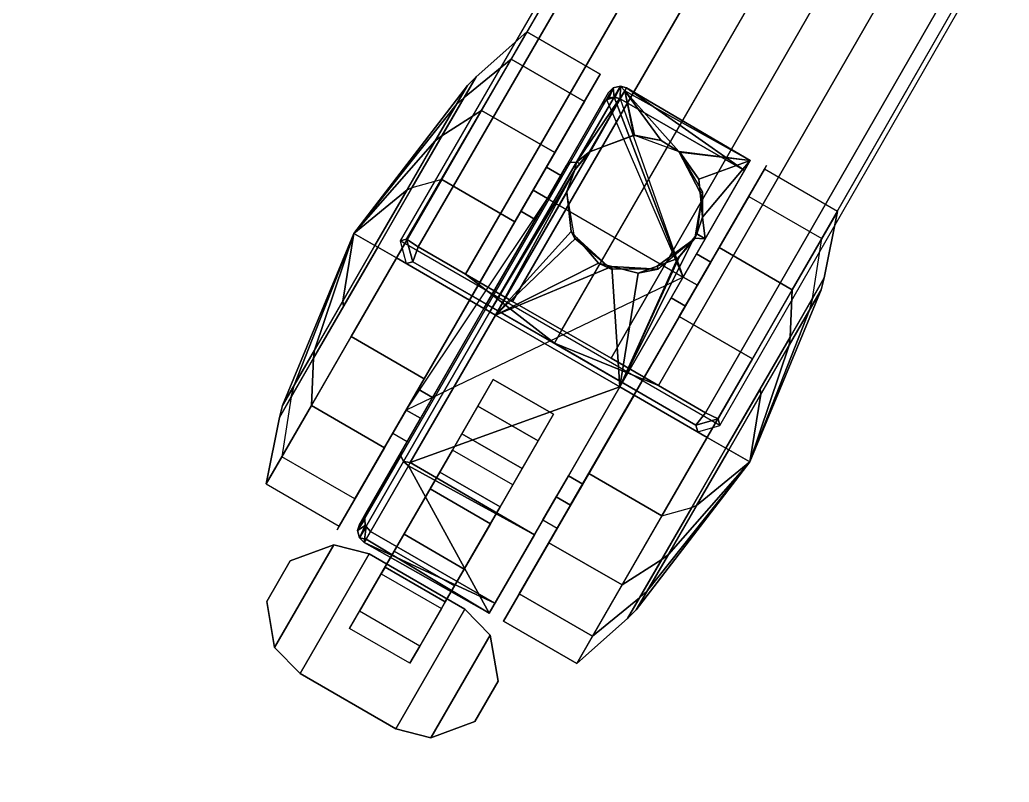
# Model space of a CAD drawing. Header units: inches. Extents: x 2605 to 2965, y 1528 to 1642.
# Drawn here: x 2675.769 to 2680.25, y 1573.028 to 1576.48 of the extents above; entities that cross this region are included whole.
import ezdxf

# ---------------------------------------------------------------- set-up
doc = ezdxf.new("R2010")
doc.units = ezdxf.units.IN
doc.layers.add('table leg', color=7, linetype='Continuous')
doc.layers.add('table top', color=7, linetype='Continuous')

msp = doc.modelspace()

# ---------------------------------------------------------------- linework, layer by layer
at = {"layer": 'table leg'}
for points, invisible_edges in [([(2677.4912, 1575.4791, -5.5092), (2677.5211, 1575.4871, -4.8835), (2680.4883, 1580.5947, -4.4267), (2681.9421, 1583.157, -5.0602)], 4), ([(2683.3635, 1582.3364, -5.0602), (2681.8713, 1579.7962, -4.4267), (2678.9317, 1574.6727, -4.8835), (2678.9397, 1574.6428, -5.5092)], 1), ([(2678.192, 1575.8785, -5.9531), (2678.0388, 1575.6131, -6.349), (2678.3972, 1576.2339, -6.664)], 3), ([(2678.1539, 1575.8124, -6.7899), (2678.3972, 1576.2339, -6.664), (2678.0388, 1575.6131, -6.349)], 3), ([(2678.3972, 1576.2339, -6.664), (2678.1539, 1575.8124, -6.7899), (2678.3259, 1576.1104, -7.4724)], 3), ([(2678.405, 1576.0974, -7.2724), (2678.1585, 1575.6704, -7.2724), (2678.4358, 1576.1507, -6.7144)], 2), ([(2678.2188, 1575.7749, -6.7899), (2678.4358, 1576.1507, -6.7144), (2678.1585, 1575.6704, -7.2724)], 3), ([(2678.4358, 1576.1507, -6.7144), (2678.2188, 1575.7749, -6.7899), (2678.2454, 1575.8209, -6.0122)], 3), ([(2678.3259, 1576.1104, -7.4724), (2678.0935, 1575.7079, -7.2724), (2678.0115, 1575.5659, -8)], 3), ([(2678.0935, 1575.7079, -7.2724), (2678.3259, 1576.1104, -7.4724), (2678.1539, 1575.8124, -6.7899)], 3), ([(2678.4284, 1576.1179, -7.2724), (2678.7734, 1575.3154, -7.2724), (2678.405, 1576.0974, -7.2724)], 3), ([(2678.4376, 1576.126, -7.2724), (2678.4603, 1576.1293, -7.2724), (2678.4284, 1576.1179, -7.2724)], 2), ([(2678.4889, 1576.1227, -7.2724), (2678.4603, 1576.1293, -7.2724), (2678.4659, 1576.1301, -7.2724)], 1), ([(2679.0518, 1575.7977, -7.2724), (2678.7734, 1575.3154, -7.2724), (2678.4889, 1576.1227, -7.2724)], 2), ([(2678.1585, 1575.6704, -7.2724), (2678.405, 1576.0974, -7.2724), (2678.7734, 1575.3154, -7.2724)], 14), ([(2677.8063, 1575.2104, -5.6724), (2677.8063, 1575.2104, -6.1724), (2678.192, 1575.8785, -5.9531)], 3), ([(2678.0388, 1575.6131, -6.349), (2678.192, 1575.8785, -5.9531), (2677.8063, 1575.2104, -6.1724)], 3), ([(2678.8729, 1575.4879, -5.955), (2678.7186, 1575.2206, -6.349), (2679.0775, 1575.8423, -6.6697)], 3), ([(2678.8337, 1575.4199, -6.7899), (2679.0775, 1575.8423, -6.6697), (2678.7186, 1575.2206, -6.349)], 3), ([(2679.0775, 1575.8423, -6.6697), (2678.8337, 1575.4199, -6.7899), (2679.0518, 1575.7977, -7.2724)], 3), ([(2678.2454, 1575.8209, -6.0122), (2678.1037, 1575.5756, -6.349), (2677.8713, 1575.1729, -5.7324)], 3), ([(2678.1037, 1575.5756, -6.349), (2678.2454, 1575.8209, -6.0122), (2678.2188, 1575.7749, -6.7899)], 3), ([(2678.7734, 1575.3154, -7.2724), (2679.0518, 1575.7977, -7.2724), (2678.8337, 1575.4199, -6.7899)], 2), ([(2678.8985, 1575.3825, -6.7899), (2679.1509, 1575.8198, -6.8724), (2678.8381, 1575.278, -7.2724)], 3), ([(2679.0705, 1575.6806, -7.4724), (2678.8381, 1575.278, -7.2724), (2679.1509, 1575.8198, -6.8724)], 3), ([(2678.8985, 1575.3825, -6.7899), (2679.1418, 1575.804, -6.664), (2679.1509, 1575.8198, -6.8724)], 13), ([(2679.1418, 1575.804, -6.664), (2678.8985, 1575.3825, -6.7899), (2678.9366, 1575.4486, -5.9531)], 3), ([(2679.1509, 1575.8198, -6.8724), (2679.4018, 1575.4893, -7.4724), (2679.0705, 1575.6806, -7.4724)], 3), ([(2679.1509, 1575.8198, -6.8724), (2679.1418, 1575.804, -6.664), (2679.473, 1575.6127, -6.664)], 14), ([(2679.4018, 1575.4893, -7.4724), (2679.1509, 1575.8198, -6.8724), (2679.473, 1575.6127, -6.664)], 3), ([(2677.2698, 1575.0463, -8), (2677.3901, 1575.4507, -7.7765), (2677.6803, 1575.7571, -8)], 3), ([(2677.5447, 1575.7185, -7.722), (2677.6803, 1575.7571, -8), (2677.3901, 1575.4507, -7.7765)], 3), ([(2677.5191, 1574.713, -7.2724), (2678.0115, 1575.5659, -8), (2678.0935, 1575.7079, -7.2724)], 3), ([(2678.0935, 1575.7079, -7.2724), (2678.1585, 1575.6704, -7.2724), (2677.5191, 1574.713, -7.2724)], 2), ([(2679.0705, 1575.6806, -7.4724), (2678.7561, 1575.136, -8), (2678.8381, 1575.278, -7.2724)], 14), ([(2678.0115, 1575.5659, -8), (2677.5191, 1574.713, -7.2724), (2677.6011, 1574.855, -8)], 3), ([(2677.8713, 1575.1729, -6.1724), (2677.8713, 1575.1729, -5.7324), (2678.1037, 1575.5756, -6.349)], 3), ([(2678.4861, 1574.8179, -5.6724), (2678.4861, 1574.8179, -6.1724), (2678.8729, 1575.4879, -5.955)], 3), ([(2678.7186, 1575.2206, -6.349), (2678.8729, 1575.4879, -5.955), (2678.4861, 1574.8179, -6.1724)], 3), ([(2679.4018, 1575.4893, -7.4724), (2679.3586, 1575.2184, -7.3244), (2679.0874, 1574.9447, -8)], 3), ([(2677.3901, 1575.4507, -7.7765), (2677.2698, 1575.0463, -8), (2677.2355, 1575.1829, -7.722)], 3), ([(2678.9366, 1575.4486, -5.9531), (2678.7834, 1575.1832, -6.349), (2678.5509, 1574.7806, -5.6724)], 3), ([(2678.7834, 1575.1832, -6.349), (2678.9366, 1575.4486, -5.9531), (2678.8985, 1575.3825, -6.7899)], 3), ([(2677.5191, 1574.713, -7.2724), (2678.7734, 1575.3154, -7.2724), (2677.584, 1574.6755, -7.2724)], 3), ([(2677.9136, 1574.8513, -7.2724), (2678.7734, 1575.3154, -7.2724), (2678.1864, 1574.6938, -7.2724)], 3), ([(2678.8383, 1575.2779, -7.2724), (2678.1864, 1574.6938, -7.2724), (2678.7734, 1575.3154, -7.2724)], 3), ([(2678.8383, 1575.2779, -7.2724), (2678.2639, 1574.283, -7.2724), (2678.1864, 1574.6938, -7.2724)], 14), ([(2678.8381, 1575.278, -7.2724), (2678.3457, 1574.4251, -8), (2678.2637, 1574.2831, -7.2724)], 3), ([(2678.3457, 1574.4251, -8), (2678.8381, 1575.278, -7.2724), (2678.7561, 1575.136, -8)], 3), ([(2677.4206, 1574.5424, -5.9531), (2677.5739, 1574.8078, -6.349), (2677.8063, 1575.2104, -5.6724)], 3), ([(2677.8063, 1575.2104, -6.1724), (2677.8063, 1575.2104, -5.6724), (2677.5739, 1574.8078, -6.349)], 3), ([(2679.3586, 1575.2184, -7.3244), (2679.1217, 1574.8081, -7.722), (2679.0874, 1574.9447, -8)], 14), ([(2676.9986, 1574.7726, -7.3244), (2677.2355, 1575.1829, -7.722), (2677.2698, 1575.0463, -8)], 14), ([(2677.8713, 1575.1729, -5.7324), (2677.8713, 1575.1729, -6.1724), (2677.4972, 1574.525, -6.0122)], 3), ([(2677.6388, 1574.7703, -6.349), (2677.4972, 1574.525, -6.0122), (2677.8713, 1575.1729, -6.1724)], 3), ([(2678.5509, 1574.7806, -6.1724), (2678.5509, 1574.7806, -5.6724), (2678.7834, 1575.1832, -6.349)], 3), ([(2676.9554, 1574.5017, -7.4724), (2676.9986, 1574.7726, -7.3244), (2677.2698, 1575.0463, -8)], 3), ([(2679.0874, 1574.9447, -8), (2678.9671, 1574.5403, -7.7765), (2678.677, 1574.2339, -8)], 3), ([(2678.9671, 1574.5403, -7.7765), (2679.0874, 1574.9447, -8), (2679.1217, 1574.8081, -7.722)], 3), ([(2677.2867, 1574.3104, -7.4724), (2677.6011, 1574.855, -8), (2677.5191, 1574.713, -7.2724)], 14), ([(2677.7716, 1574.6054, -7.2724), (2677.3375, 1574.2484, -7.2724), (2677.9136, 1574.8513, -7.2724)], 3), ([(2677.584, 1574.6755, -7.2724), (2677.9136, 1574.8513, -7.2724), (2677.3375, 1574.2484, -7.2724)], 3), ([(2677.8442, 1574.731, -7.6621), (2677.7292, 1574.5319, -7.4951), (2677.9136, 1574.8513, -7.2724)], 3), ([(2677.7716, 1574.6054, -7.2724), (2677.9136, 1574.8513, -7.2724), (2677.7292, 1574.5319, -7.4951)], 2), ([(2677.5739, 1574.8078, -6.349), (2677.4206, 1574.5424, -5.9531), (2677.4587, 1574.6085, -6.7899)], 3), ([(2678.0994, 1574.148, -5.955), (2678.2537, 1574.4153, -6.349), (2678.4861, 1574.8179, -5.6724)], 3), ([(2678.4861, 1574.8179, -6.1724), (2678.4861, 1574.8179, -5.6724), (2678.2537, 1574.4153, -6.349)], 3), ([(2677.4972, 1574.525, -6.0122), (2677.6388, 1574.7703, -6.349), (2677.3068, 1574.1952, -6.7144)], 3), ([(2677.5237, 1574.571, -6.7899), (2677.3068, 1574.1952, -6.7144), (2677.6388, 1574.7703, -6.349)], 3), ([(2678.5509, 1574.7806, -5.6724), (2678.5509, 1574.7806, -6.1724), (2678.1652, 1574.1125, -5.9531)], 3), ([(2678.3185, 1574.3779, -6.349), (2678.1652, 1574.1125, -5.9531), (2678.5509, 1574.7806, -6.1724)], 3), ([(2677.4587, 1574.6085, -6.7899), (2677.2063, 1574.1712, -6.8724), (2677.5191, 1574.713, -7.2724)], 3), ([(2677.2867, 1574.3104, -7.4724), (2677.5191, 1574.713, -7.2724), (2677.2063, 1574.1712, -6.8724)], 3), ([(2677.5191, 1574.713, -7.2724), (2677.5237, 1574.571, -6.7899), (2677.4587, 1574.6085, -6.7899)], 3), ([(2677.5191, 1574.713, -7.2724), (2677.584, 1574.6755, -7.2724), (2677.5237, 1574.571, -6.7899)], 12), ([(2677.6715, 1574.432, -7.8901), (2677.6275, 1574.3558, -7.6195), (2677.8442, 1574.731, -7.6621)], 3), ([(2677.7292, 1574.5319, -7.4951), (2677.8442, 1574.731, -7.6621), (2677.6275, 1574.3558, -7.6195)], 3), ([(2677.584, 1574.6755, -7.2724), (2677.3375, 1574.2484, -7.2724), (2677.5237, 1574.571, -6.7899)], 2), ([(2678.1864, 1574.6938, -7.2724), (2678.0444, 1574.4479, -7.2724), (2678.117, 1574.5735, -7.6621)], 2), ([(2678.1864, 1574.6938, -7.2724), (2678.1989, 1574.3205, -7.2724), (2678.0444, 1574.4479, -7.2724)], 3), ([(2678.1989, 1574.3205, -7.2724), (2678.1864, 1574.6938, -7.2724), (2678.2639, 1574.283, -7.2724)], 3), ([(2677.4587, 1574.6085, -6.7899), (2677.2154, 1574.187, -6.664), (2677.2063, 1574.1712, -6.8724)], 13), ([(2677.2154, 1574.187, -6.664), (2677.4587, 1574.6085, -6.7899), (2677.4206, 1574.5424, -5.9531)], 3), ([(2678.0444, 1574.4479, -7.2724), (2677.3301, 1574.2296, -7.2724), (2677.7716, 1574.6054, -7.2724)], 3), ([(2677.3375, 1574.2484, -7.2724), (2677.7716, 1574.6054, -7.2724), (2677.3301, 1574.2296, -7.2724)], 3), ([(2678.0444, 1574.4479, -7.2724), (2677.7716, 1574.6054, -7.2724), (2677.7292, 1574.5319, -7.4951)], 12), ([(2677.3068, 1574.1952, -6.7144), (2677.5237, 1574.571, -6.7899), (2677.3375, 1574.2484, -7.2724)], 3), ([(2678.117, 1574.5735, -7.6621), (2678.002, 1574.3744, -7.4951), (2677.9443, 1574.2745, -7.8901)], 3), ([(2678.002, 1574.3744, -7.4951), (2678.117, 1574.5735, -7.6621), (2678.0444, 1574.4479, -7.2724)], 3), ([(2678.8125, 1574.2725, -7.722), (2678.677, 1574.2339, -8), (2678.9671, 1574.5403, -7.7765)], 3), ([(2676.9554, 1574.5017, -7.4724), (2677.2063, 1574.1712, -6.8724), (2676.8842, 1574.3783, -6.664)], 3), ([(2677.2063, 1574.1712, -6.8724), (2676.9554, 1574.5017, -7.4724), (2677.2867, 1574.3104, -7.4724)], 3), ([(2678.0444, 1574.4479, -7.2724), (2677.7292, 1574.5319, -7.4951), (2678.002, 1574.3744, -7.4951)], 3), ([(2677.3301, 1574.2296, -7.2724), (2678.0444, 1574.4479, -7.2724), (2677.3311, 1574.2188, -7.2724)], 3), ([(2678.0444, 1574.4479, -7.2724), (2677.3575, 1574.1631, -7.2724), (2677.3378, 1574.1853, -7.2724)], 13), ([(2677.3575, 1574.1631, -7.2724), (2678.0444, 1574.4479, -7.2724), (2677.9205, 1573.8381, -7.2724)], 3), ([(2678.1989, 1574.3205, -7.2724), (2677.9205, 1573.8381, -7.2724), (2678.0444, 1574.4479, -7.2724)], 14), ([(2677.4651, 1574.0744, -7.8647), (2677.5091, 1574.1506, -7.5935), (2677.6715, 1574.432, -7.8901)], 3), ([(2677.6275, 1574.3558, -7.6195), (2677.6715, 1574.432, -7.8901), (2677.5091, 1574.1506, -7.5935)], 3), ([(2678.0313, 1573.8806, -7.4724), (2678.2637, 1574.2831, -7.2724), (2678.3457, 1574.4251, -8)], 3), ([(2678.2537, 1574.4153, -6.349), (2678.0994, 1574.148, -5.955), (2678.1386, 1574.216, -6.7899)], 3), ([(2677.2063, 1574.1712, -6.8724), (2677.2154, 1574.187, -6.664), (2676.8842, 1574.3783, -6.664)], 14), ([(2677.9003, 1574.1983, -7.6195), (2677.9443, 1574.2745, -7.8901), (2678.002, 1574.3744, -7.4951)], 3), ([(2678.1652, 1574.1125, -5.9531), (2678.3185, 1574.3779, -6.349), (2677.96, 1573.7571, -6.664)], 3), ([(2678.2033, 1574.1786, -6.7899), (2677.96, 1573.7571, -6.664), (2678.3185, 1574.3779, -6.349)], 3), ([(2677.9205, 1573.8381, -7.2724), (2678.1989, 1574.3205, -7.2724), (2677.8948, 1573.7936, -6.6697)], 2), ([(2678.1386, 1574.216, -6.7899), (2677.8948, 1573.7936, -6.6697), (2678.1989, 1574.3205, -7.2724)], 3), ([(2678.1989, 1574.3205, -7.2724), (2678.2035, 1574.1785, -6.7899), (2678.1386, 1574.216, -6.7899)], 3), ([(2678.1989, 1574.3205, -7.2724), (2678.2639, 1574.283, -7.2724), (2678.2035, 1574.1785, -6.7899)], 12), ([(2677.9443, 1574.2745, -7.8901), (2677.9003, 1574.1983, -7.6195), (2677.7379, 1573.9169, -7.8647)], 3), ([(2678.2637, 1574.2831, -7.2724), (2678.0313, 1573.8806, -7.4724), (2678.2033, 1574.1786, -6.7899)], 3), ([(2677.3311, 1574.2188, -7.2724), (2677.3378, 1574.1853, -7.2724), (2677.3337, 1574.1899, -7.2724)], 1), ([(2677.7819, 1573.9931, -7.5935), (2677.7379, 1573.9169, -7.8647), (2677.9003, 1574.1983, -7.6195)], 3), ([(2677.8948, 1573.7936, -6.6697), (2678.1386, 1574.216, -6.7899), (2678.0994, 1574.148, -5.955)], 3), ([(2677.96, 1573.7571, -6.664), (2678.2033, 1574.1786, -6.7899), (2678.0313, 1573.8806, -7.4724)], 3), ([(2677.5091, 1574.1506, -7.5935), (2677.4651, 1574.0744, -7.8647), (2677.4233, 1574.002, -7.4281)], 3), ([(2677.3077, 1573.8018, -7.5961), (2677.4233, 1574.002, -7.4281), (2677.4651, 1574.0744, -7.8647)], 3), ([(2677.4233, 1574.002, -7.4281), (2677.3077, 1573.8018, -7.5961), (2677.406, 1573.972, -7.1923)], 3), ([(2677.2627, 1573.7238, -7.1923), (2677.406, 1573.972, -7.1923), (2677.3077, 1573.8018, -7.5961)], 2), ([(2677.7379, 1573.9169, -7.8647), (2677.7819, 1573.9931, -7.5935), (2677.5805, 1573.6443, -7.5961)], 3), ([(2677.6961, 1573.8445, -7.4281), (2677.5805, 1573.6443, -7.5961), (2677.7819, 1573.9931, -7.5935)], 3), ([(2677.5805, 1573.6443, -7.5961), (2677.6961, 1573.8445, -7.4281), (2677.5355, 1573.5663, -7.1923)], 3), ([(2677.6788, 1573.8145, -7.1923), (2677.5355, 1573.5663, -7.1923), (2677.6961, 1573.8445, -7.4281)], 2), ([(2677.5355, 1573.5663, -7.1923), (2677.2627, 1573.7238, -7.1923), (2677.3077, 1573.8018, -7.5961)], 12), ([(2677.5355, 1573.5663, -7.1923), (2677.3077, 1573.8018, -7.5961), (2677.5805, 1573.6443, -7.5961)], 3)]:
    msp.add_3dface(points, dxfattribs=dict(at, invisible_edges=invisible_edges))
for points in [[(2677.5211, 1575.4871, -4.8835), (2677.5737, 1575.4518, -4.8121), (2680.5347, 1580.5635, -4.3569), (2680.4883, 1580.5947, -4.4267)], [(2680.5347, 1580.5635, -4.3569), (2677.5737, 1575.4518, -4.8121), (2677.787, 1575.3287, -4.7783), (2680.7452, 1580.4419, -4.3176)], [(2680.7452, 1580.4419, -4.3176), (2677.787, 1575.3287, -4.7783), (2678.001, 1575.2051, -4.7539), (2680.9619, 1580.3169, -4.2809)], [(2681.1789, 1580.1916, -4.2598), (2680.9619, 1580.3169, -4.2809), (2678.001, 1575.2051, -4.7539), (2678.2243, 1575.0762, -4.7316)], [(2678.2243, 1575.0762, -4.7316), (2678.4475, 1574.9474, -4.7539), (2681.394, 1580.0674, -4.2809), (2681.1769, 1580.1927, -4.2598)], [(2681.394, 1580.0674, -4.2809), (2678.4475, 1574.9474, -4.7539), (2678.6615, 1574.8238, -4.7783), (2681.6106, 1579.9423, -4.3176)], [(2681.6106, 1579.9423, -4.3176), (2678.6615, 1574.8238, -4.7783), (2678.8748, 1574.7007, -4.8121), (2681.8212, 1579.8208, -4.3569)], [(2681.8713, 1579.7962, -4.4267), (2681.8212, 1579.8208, -4.3569), (2678.8748, 1574.7007, -4.8121), (2678.9317, 1574.6727, -4.8835)], [(2678.0659, 1576.4251, -6.664), (2677.8353, 1576.2219, -6.7154), (2677.6807, 1575.9541, -6.1797), (2677.8607, 1576.0697, -5.9531)], [(2677.9947, 1576.3017, -7.4724), (2677.7816, 1576.1289, -7.3244), (2677.8353, 1576.2219, -6.7154), (2678.0659, 1576.4251, -6.664)], [(2678.192, 1575.8785, -5.9531), (2678.3972, 1576.2339, -6.664), (2678.0659, 1576.4251, -6.664), (2677.8607, 1576.0697, -5.9531)], [(2678.3972, 1576.2339, -6.664), (2678.3259, 1576.1104, -7.4724), (2677.9947, 1576.3017, -7.4724), (2678.0659, 1576.4251, -6.664)], [(2677.6803, 1575.7571, -8), (2677.5447, 1575.7185, -7.722), (2677.7816, 1576.1289, -7.3244), (2677.9947, 1576.3017, -7.4724)], [(2678.3259, 1576.1104, -7.4724), (2678.0115, 1575.5659, -8), (2677.6803, 1575.7571, -8), (2677.9947, 1576.3017, -7.4724)], [(2677.6506, 1575.9313, -6.2212), (2677.6807, 1575.9541, -6.1797), (2677.8353, 1576.2219, -6.7154), (2677.7959, 1576.183, -6.7248)], [(2677.7959, 1576.183, -6.7248), (2677.8353, 1576.2219, -6.7154), (2677.7816, 1576.1289, -7.3244), (2677.7455, 1576.0956, -7.2974)], [(2677.6506, 1575.9313, -6.2212), (2677.7959, 1576.183, -6.7248), (2677.2824, 1575.5129, -6.8724)], [(2677.7959, 1576.183, -6.7248), (2677.7455, 1576.0956, -7.2974), (2677.2824, 1575.5129, -6.8724)], [(2678.261, 1575.8335, -5.9906), (2678.4562, 1576.1716, -6.7105), (2678.4358, 1576.1507, -6.7144), (2678.2454, 1575.8209, -6.0122)], [(2678.261, 1575.8335, -5.9906), (2678.2898, 1575.8352, -5.9725), (2678.489, 1576.1802, -6.7071), (2678.4562, 1576.1716, -6.7105)], [(2678.489, 1576.1802, -6.7071), (2678.2898, 1575.8352, -5.9725), (2678.5097, 1576.1587, -6.6746)], [(2678.3498, 1575.8818, -6.0284), (2678.5097, 1576.1587, -6.6746), (2678.2898, 1575.8352, -5.9725)], [(2678.5097, 1576.1587, -6.6746), (2678.3498, 1575.8818, -6.0284), (2678.3534, 1575.8831, -6.0322)], [(2678.3534, 1575.8831, -6.0322), (2678.5494, 1575.9574, -6.2378), (2678.5097, 1576.1587, -6.6746)], [(2678.405, 1576.0974, -7.2724), (2678.4358, 1576.1507, -6.7144), (2678.4562, 1576.1716, -6.7105), (2678.4284, 1576.1179, -7.2724)], [(2678.4284, 1576.1179, -7.2724), (2678.4562, 1576.1716, -6.7105), (2678.4376, 1576.126, -7.2724)], [(2678.4603, 1576.1293, -7.2724), (2678.4376, 1576.126, -7.2724), (2678.4562, 1576.1716, -6.7105)], [(2678.4562, 1576.1716, -6.7105), (2678.489, 1576.1802, -6.7071), (2678.4603, 1576.1293, -7.2724)], [(2678.4659, 1576.1301, -7.2724), (2678.4603, 1576.1293, -7.2724), (2678.489, 1576.1802, -6.7071)], [(2678.489, 1576.1802, -6.7071), (2678.4889, 1576.1227, -7.2724), (2678.4659, 1576.1301, -7.2724)], [(2678.4889, 1576.1227, -7.2724), (2678.489, 1576.1802, -6.7071), (2678.5174, 1576.1722, -6.7061)], [(2678.5174, 1576.1722, -6.7061), (2679.0518, 1575.7977, -7.2724), (2678.4889, 1576.1227, -7.2724)], [(2678.5097, 1576.1587, -6.6746), (2678.5174, 1576.1722, -6.7061), (2678.489, 1576.1802, -6.7071)], [(2678.5097, 1576.1587, -6.6746), (2679.0775, 1575.8423, -6.6697), (2678.5174, 1576.1722, -6.7061)], [(2679.0775, 1575.8423, -6.6697), (2678.5097, 1576.1587, -6.6746), (2678.7541, 1575.8836, -6.3041)], [(2678.6739, 1575.9334, -6.3097), (2678.7541, 1575.8836, -6.3041), (2678.5097, 1576.1587, -6.6746)], [(2678.5097, 1576.1587, -6.6746), (2678.5536, 1575.9566, -6.2402), (2678.6739, 1575.9334, -6.3097)], [(2678.5536, 1575.9566, -6.2402), (2678.5097, 1576.1587, -6.6746), (2678.5494, 1575.9574, -6.2378)], [(2679.0518, 1575.7977, -7.2724), (2678.5174, 1576.1722, -6.7061), (2679.0775, 1575.8423, -6.6697)], [(2677.7455, 1576.0956, -7.2974), (2677.7816, 1576.1289, -7.3244), (2677.5447, 1575.7185, -7.722), (2677.5227, 1575.7099, -7.6711)], [(2678.7734, 1575.3154, -7.2724), (2678.4284, 1576.1179, -7.2724), (2678.4603, 1576.1293, -7.2724)], [(2678.4603, 1576.1293, -7.2724), (2678.4889, 1576.1227, -7.2724), (2678.7734, 1575.3154, -7.2724), (2678.4603, 1576.1293, -7.2724)], [(2677.2824, 1575.5129, -6.8724), (2677.7455, 1576.0956, -7.2974), (2677.5227, 1575.7099, -7.6711)], [(2677.8607, 1576.0697, -5.9531), (2677.6807, 1575.9541, -6.1797), (2677.3901, 1575.4507, -5.9682), (2677.4751, 1575.4017, -5.6724)], [(2677.8063, 1575.2104, -5.6724), (2678.192, 1575.8785, -5.9531), (2677.8607, 1576.0697, -5.9531), (2677.4751, 1575.4017, -5.6724)], [(2677.2824, 1575.5129, -6.8724), (2677.3774, 1575.4581, -6.0224), (2677.6506, 1575.9313, -6.2212)], [(2677.3774, 1575.4581, -6.0224), (2677.3901, 1575.4507, -5.9682), (2677.6807, 1575.9541, -6.1797), (2677.6506, 1575.9313, -6.2212)], [(2678.3534, 1575.8831, -6.0322), (2678.3528, 1575.8844, -5.4724), (2678.5537, 1575.9575, -5.4724), (2678.5494, 1575.9574, -6.2378)], [(2678.5494, 1575.9574, -6.2378), (2678.5537, 1575.9575, -5.4724), (2678.5536, 1575.9566, -6.2402)], [(2678.5536, 1575.9566, -6.2402), (2678.5537, 1575.9575, -5.4724), (2678.6739, 1575.9334, -6.3097)], [(2678.7546, 1575.8844, -5.4724), (2678.6739, 1575.9334, -6.3097), (2678.5537, 1575.9575, -5.4724)], [(2678.6739, 1575.9334, -6.3097), (2678.7546, 1575.8844, -5.4724), (2678.7541, 1575.8836, -6.3041)], [(2678.3528, 1575.8844, -5.4724), (2678.2467, 1575.7032, -5.8617), (2678.2459, 1575.6992, -5.4724)], [(2678.2467, 1575.7032, -5.8617), (2678.3528, 1575.8844, -5.4724), (2678.2831, 1575.8012, -5.939)], [(2678.3059, 1575.8288, -5.9696), (2678.2831, 1575.8012, -5.939), (2678.3528, 1575.8844, -5.4724)], [(2678.2898, 1575.8352, -5.9725), (2678.3059, 1575.8288, -5.9696), (2678.3498, 1575.8818, -6.0284)], [(2678.3059, 1575.8288, -5.9696), (2678.3528, 1575.8844, -5.4724), (2678.3498, 1575.8818, -6.0284)], [(2678.3534, 1575.8831, -6.0322), (2678.3498, 1575.8818, -6.0284), (2678.3528, 1575.8844, -5.4724)], [(2678.8447, 1575.7588, -6.2002), (2678.7541, 1575.8836, -6.3041), (2678.7546, 1575.8844, -5.4724)], [(2678.7541, 1575.8836, -6.3041), (2678.8447, 1575.7588, -6.2002), (2678.7588, 1575.8807, -6.3038)], [(2678.7541, 1575.8836, -6.3041), (2678.7588, 1575.8807, -6.3038), (2679.0775, 1575.8423, -6.6697)], [(2678.8615, 1575.6992, -5.4724), (2678.8504, 1575.698, -6.1396), (2678.7546, 1575.8844, -5.4724)], [(2678.8447, 1575.7588, -6.2002), (2678.7546, 1575.8844, -5.4724), (2678.8504, 1575.698, -6.1396)], [(2678.8447, 1575.7588, -6.2002), (2679.0775, 1575.8423, -6.6697), (2678.7588, 1575.8807, -6.3038)], [(2677.8776, 1575.1693, -5.7037), (2678.261, 1575.8335, -5.9906), (2678.2454, 1575.8209, -6.0122), (2677.8713, 1575.1729, -5.7324)], [(2677.8776, 1575.1693, -5.7037), (2677.8984, 1575.1573, -5.6796), (2678.2898, 1575.8352, -5.9725), (2678.261, 1575.8335, -5.9906)], [(2677.8984, 1575.1573, -5.6796), (2678.2831, 1575.8012, -5.939), (2678.2898, 1575.8352, -5.9725)], [(2678.3059, 1575.8288, -5.9696), (2678.2898, 1575.8352, -5.9725), (2678.2831, 1575.8012, -5.939)], [(2678.8447, 1575.7588, -6.2002), (2678.8504, 1575.698, -6.1396), (2678.8607, 1575.5868, -6.0284), (2679.0775, 1575.8423, -6.6697)], [(2679.0775, 1575.8423, -6.6697), (2678.8607, 1575.5868, -6.0284), (2678.8729, 1575.4879, -5.955)], [(2677.8984, 1575.1573, -5.6796), (2677.9232, 1575.1429, -5.6724), (2678.2831, 1575.8012, -5.939)], [(2678.2467, 1575.7032, -5.8617), (2678.2831, 1575.8012, -5.939), (2677.9232, 1575.1429, -5.6724)], [(2678.1037, 1575.5756, -6.349), (2678.2188, 1575.7749, -6.7899), (2678.1539, 1575.8124, -6.7899), (2678.0388, 1575.6131, -6.349)], [(2678.2188, 1575.7749, -6.7899), (2678.1585, 1575.6704, -7.2724), (2678.0935, 1575.7079, -7.2724), (2678.1539, 1575.8124, -6.7899)], [(2679.1418, 1575.804, -6.664), (2678.9366, 1575.4486, -5.9531), (2679.2678, 1575.2573, -5.9531), (2679.473, 1575.6127, -6.664)], [(2678.0115, 1575.5659, -8), (2677.6011, 1574.855, -8), (2677.2698, 1575.0463, -8), (2677.6803, 1575.7571, -8)], [(2677.5227, 1575.7099, -7.6711), (2677.3774, 1575.4581, -7.7224), (2677.2824, 1575.5129, -6.8724)], [(2677.5227, 1575.7099, -7.6711), (2677.5447, 1575.7185, -7.722), (2677.3901, 1575.4507, -7.7765), (2677.3774, 1575.4581, -7.7224)], [(2677.9232, 1575.1429, -5.6724), (2678.2471, 1575.6993, -5.86), (2678.2467, 1575.7032, -5.8617)], [(2678.2471, 1575.6993, -5.86), (2677.9232, 1575.1429, -5.6724), (2678.2666, 1575.5216, -5.7813)], [(2678.2467, 1575.7032, -5.8617), (2678.2471, 1575.6993, -5.86), (2678.2459, 1575.6992, -5.4724)], [(2678.2666, 1575.5216, -5.7813), (2678.2459, 1575.6992, -5.4724), (2678.2471, 1575.6993, -5.86)], [(2678.2459, 1575.6992, -5.4724), (2678.2666, 1575.5216, -5.7813), (2678.2831, 1575.4887, -5.4724)], [(2678.8243, 1575.4887, -5.4724), (2678.8352, 1575.5096, -5.955), (2678.8357, 1575.5103, -5.9556), (2678.8615, 1575.6992, -5.4724)], [(2678.8615, 1575.6992, -5.4724), (2678.8357, 1575.5103, -5.9556), (2678.8607, 1575.5868, -6.0284)], [(2678.8504, 1575.698, -6.1396), (2678.8615, 1575.6992, -5.4724), (2678.8607, 1575.5868, -6.0284)], [(2678.1585, 1575.6704, -7.2724), (2678.7734, 1575.3154, -7.2724), (2677.5191, 1574.713, -7.2724)], [(2678.7561, 1575.136, -8), (2679.0705, 1575.6806, -7.4724), (2679.4018, 1575.4893, -7.4724), (2679.0874, 1574.9447, -8)], [(2677.8713, 1575.1729, -6.1724), (2678.1037, 1575.5756, -6.349), (2678.0388, 1575.6131, -6.349), (2677.8063, 1575.2104, -6.1724)], [(2679.2678, 1575.2573, -5.9531), (2679.2577, 1575.0436, -6.1797), (2679.4123, 1575.3114, -6.7154), (2679.473, 1575.6127, -6.664)], [(2679.473, 1575.6127, -6.664), (2679.4123, 1575.3114, -6.7154), (2679.3586, 1575.2184, -7.3244), (2679.4018, 1575.4893, -7.4724)], [(2678.8357, 1575.5103, -5.9556), (2678.8729, 1575.4879, -5.955), (2678.8607, 1575.5868, -6.0284)], [(2678.2899, 1575.4946, -5.7764), (2678.2666, 1575.5216, -5.7813), (2677.9232, 1575.1429, -5.6724)], [(2678.2899, 1575.4946, -5.7764), (2678.2831, 1575.4887, -5.4724), (2678.2666, 1575.5216, -5.7813)], [(2677.0093, 1574.8206, -7.2974), (2676.9588, 1574.7331, -6.7248), (2677.2824, 1575.5129, -6.8724)], [(2677.2824, 1575.5129, -6.8724), (2676.9588, 1574.7331, -6.7248), (2677.1042, 1574.9849, -6.2212)], [(2677.232, 1575.2063, -7.6711), (2677.0093, 1574.8206, -7.2974), (2677.2824, 1575.5129, -6.8724)], [(2677.1042, 1574.9849, -6.2212), (2677.3774, 1575.4581, -6.0224), (2677.2824, 1575.5129, -6.8724)], [(2677.3774, 1575.4581, -7.7224), (2677.232, 1575.2063, -7.6711), (2677.2824, 1575.5129, -6.8724)], [(2677.4912, 1575.4791, -5.5092), (2677.5185, 1575.3767, -5.512), (2677.5485, 1575.3848, -4.8835), (2677.5211, 1575.4871, -4.8835)], [(2677.4912, 1575.4791, -5.5092), (2677.5185, 1575.3767, -5.512), (2678.8393, 1574.6142, -5.512), (2678.9397, 1574.6428, -5.5092)], [(2677.5737, 1575.4518, -4.8121), (2677.5211, 1575.4871, -4.8835), (2677.5485, 1575.3848, -4.8835)], [(2677.9232, 1575.1429, -5.6724), (2678.3907, 1575.3784, -5.755), (2678.2899, 1575.4946, -5.7764)], [(2678.2831, 1575.4887, -5.4724), (2678.2899, 1575.4946, -5.7764), (2678.4468, 1575.3513, -5.4724)], [(2678.3907, 1575.3784, -5.755), (2678.4468, 1575.3513, -5.4724), (2678.2899, 1575.4946, -5.7764)], [(2678.8729, 1575.4879, -5.955), (2678.8211, 1575.4911, -5.938), (2678.4861, 1574.8179, -5.6724)], [(2678.7576, 1575.4082, -5.8617), (2678.4861, 1574.8179, -5.6724), (2678.8211, 1575.4911, -5.938)], [(2678.7472, 1575.3996, -5.8537), (2678.8243, 1575.4887, -5.4724), (2678.6554, 1575.3651, -5.8135)], [(2678.6606, 1575.3513, -5.4724), (2678.6554, 1575.3651, -5.8135), (2678.8243, 1575.4887, -5.4724)], [(2678.8243, 1575.4887, -5.4724), (2678.7472, 1575.3996, -5.8537), (2678.7576, 1575.4082, -5.8617)], [(2678.7576, 1575.4082, -5.8617), (2678.8211, 1575.4911, -5.938), (2678.8352, 1575.5096, -5.955), (2678.8243, 1575.4887, -5.4724)], [(2678.8211, 1575.4911, -5.938), (2678.8729, 1575.4879, -5.955), (2678.8352, 1575.5096, -5.955)], [(2678.8729, 1575.4879, -5.955), (2678.8357, 1575.5103, -5.9556), (2678.8352, 1575.5096, -5.955)], [(2677.4751, 1575.4017, -5.6724), (2677.3901, 1575.4507, -5.9682), (2677.0995, 1574.9474, -6.1797), (2677.0894, 1574.7337, -5.9531)], [(2677.1042, 1574.9849, -6.2212), (2677.0995, 1574.9474, -6.1797), (2677.3901, 1575.4507, -5.9682), (2677.3774, 1575.4581, -6.0224)], [(2677.3774, 1575.4581, -7.7224), (2677.3901, 1575.4507, -7.7765), (2677.2355, 1575.1829, -7.722), (2677.232, 1575.2063, -7.6711)], [(2677.787, 1575.3287, -4.7783), (2677.5737, 1575.4518, -4.8121), (2677.5485, 1575.3848, -4.8835), (2678.1909, 1575.0162, -4.8252)], [(2678.9366, 1575.4486, -5.9531), (2678.5509, 1574.7806, -5.6724), (2678.8822, 1574.5893, -5.6724), (2679.2678, 1575.2573, -5.9531)], [(2677.4206, 1574.5424, -5.9531), (2677.8063, 1575.2104, -5.6724), (2677.4751, 1575.4017, -5.6724), (2677.0894, 1574.7337, -5.9531)], [(2677.5485, 1575.3848, -4.8835), (2677.5185, 1575.3767, -5.512), (2678.8393, 1574.6142, -5.512), (2678.8312, 1574.6442, -4.8835)], [(2678.8312, 1574.6442, -4.8835), (2678.8312, 1574.6442, -4.8835), (2678.1909, 1575.0162, -4.8252), (2677.5485, 1575.3848, -4.8835)], [(2678.7576, 1575.4082, -5.8617), (2678.7472, 1575.3996, -5.8537), (2678.4861, 1574.8179, -5.6724)], [(2678.7472, 1575.3996, -5.8537), (2678.6554, 1575.3651, -5.8135), (2678.5696, 1575.3329, -5.7759), (2678.4861, 1574.8179, -5.6724)], [(2678.7835, 1575.1831, -6.349), (2678.8987, 1575.3824, -6.7899), (2678.8337, 1575.4199, -6.7899), (2678.7186, 1575.2206, -6.349)], [(2678.8987, 1575.3824, -6.7899), (2678.8383, 1575.2779, -7.2724), (2678.7734, 1575.3154, -7.2724), (2678.8337, 1575.4199, -6.7899)], [(2677.9232, 1575.1429, -5.6724), (2678.4499, 1575.3633, -5.7619), (2678.3907, 1575.3784, -5.755)], [(2678.4499, 1575.3633, -5.7619), (2677.9232, 1575.1429, -5.6724), (2678.4861, 1574.8179, -5.6724)], [(2678.4468, 1575.3513, -5.4724), (2678.3907, 1575.3784, -5.755), (2678.4499, 1575.3633, -5.7619)], [(2678.6606, 1575.3513, -5.4724), (2678.4468, 1575.3513, -5.4724), (2678.4499, 1575.3633, -5.7619)], [(2678.4499, 1575.3633, -5.7619), (2678.5696, 1575.3329, -5.7759), (2678.6606, 1575.3513, -5.4724)], [(2678.4861, 1574.8179, -5.6724), (2678.5696, 1575.3329, -5.7759), (2678.4499, 1575.3633, -5.7619)], [(2678.6554, 1575.3651, -5.8135), (2678.6606, 1575.3513, -5.4724), (2678.5696, 1575.3329, -5.7759)], [(2677.787, 1575.3287, -4.7783), (2678.1909, 1575.0162, -4.8252), (2678.2243, 1575.0762, -4.7316), (2678.001, 1575.2051, -4.7539)], [(2679.3984, 1575.2579, -6.7248), (2679.4123, 1575.3114, -6.7154), (2679.2577, 1575.0436, -6.1797), (2679.253, 1575.0061, -6.2212)], [(2679.3479, 1575.1704, -7.2974), (2679.3586, 1575.2184, -7.3244), (2679.4123, 1575.3114, -6.7154), (2679.3984, 1575.2579, -6.7248)], [(2678.8822, 1574.5893, -5.6724), (2678.9671, 1574.5403, -5.9682), (2679.2577, 1575.0436, -6.1797), (2679.2678, 1575.2573, -5.9531)], [(2679.3479, 1575.1704, -7.2974), (2679.3984, 1575.2579, -6.7248), (2679.0749, 1574.4781, -6.8724)], [(2679.0749, 1574.4781, -6.8724), (2679.3984, 1575.2579, -6.7248), (2679.253, 1575.0061, -6.2212)], [(2677.232, 1575.2063, -7.6711), (2677.2355, 1575.1829, -7.722), (2676.9986, 1574.7726, -7.3244), (2677.0093, 1574.8206, -7.2974)], [(2677.6388, 1574.7703, -6.349), (2677.8713, 1575.1729, -6.1724), (2677.8063, 1575.2104, -6.1724), (2677.5739, 1574.8078, -6.349)], [(2678.5511, 1574.7804, -6.1724), (2678.7835, 1575.1831, -6.349), (2678.7186, 1575.2206, -6.349), (2678.4861, 1574.8179, -6.1724)], [(2679.1252, 1574.7847, -7.6711), (2679.1217, 1574.8081, -7.722), (2679.3586, 1575.2184, -7.3244), (2679.3479, 1575.1704, -7.2974)], [(2677.4941, 1574.5051, -5.9906), (2677.8776, 1575.1693, -5.7037), (2677.8713, 1575.1729, -5.7324), (2677.4972, 1574.525, -6.0122)], [(2677.4941, 1574.5051, -5.9906), (2677.507, 1574.4793, -5.9725), (2677.8984, 1575.1573, -5.6796), (2677.8776, 1575.1693, -5.7037)], [(2679.1252, 1574.7847, -7.6711), (2679.3479, 1575.1704, -7.2974), (2679.0749, 1574.4781, -6.8724)], [(2677.9232, 1575.1429, -5.6724), (2677.8984, 1575.1573, -5.6796), (2677.507, 1574.4793, -5.9725), (2677.5375, 1574.4749, -5.9609)], [(2677.5375, 1574.4749, -5.9609), (2678.4861, 1574.8179, -5.6724), (2677.9232, 1575.1429, -5.6724)], [(2678.3457, 1574.4251, -8), (2678.7561, 1575.136, -8), (2679.0874, 1574.9447, -8), (2678.677, 1574.2339, -8)], [(2678.4475, 1574.9474, -4.7539), (2678.2243, 1575.0762, -4.7316), (2678.1909, 1575.0162, -4.8252), (2678.6615, 1574.8238, -4.7783)], [(2677.6011, 1574.855, -8), (2677.2867, 1574.3104, -7.4724), (2676.9554, 1574.5017, -7.4724), (2677.2698, 1575.0463, -8)], [(2679.253, 1575.0061, -6.2212), (2679.2577, 1575.0436, -6.1797), (2678.9671, 1574.5403, -5.9682), (2678.9798, 1574.5329, -6.0224)], [(2676.9588, 1574.7331, -6.7248), (2676.9449, 1574.6796, -6.7154), (2677.0995, 1574.9474, -6.1797), (2677.1042, 1574.9849, -6.2212)], [(2678.8748, 1574.7007, -4.8121), (2678.6615, 1574.8238, -4.7783), (2678.1909, 1575.0162, -4.8252), (2678.8312, 1574.6442, -4.8835)], [(2679.253, 1575.0061, -6.2212), (2678.9798, 1574.5329, -6.0224), (2679.0749, 1574.4781, -6.8724)], [(2677.0894, 1574.7337, -5.9531), (2677.0995, 1574.9474, -6.1797), (2676.9449, 1574.6796, -6.7154), (2676.8842, 1574.3783, -6.664)], [(2677.8442, 1574.731, -7.6621), (2677.9136, 1574.8513, -7.2724), (2678.1864, 1574.6938, -7.2724), (2678.117, 1574.5735, -7.6621)], [(2677.0093, 1574.8206, -7.2974), (2676.9986, 1574.7726, -7.3244), (2676.9449, 1574.6796, -6.7154), (2676.9588, 1574.7331, -6.7248)], [(2677.5237, 1574.571, -6.7899), (2677.6388, 1574.7703, -6.349), (2677.5739, 1574.8078, -6.349), (2677.4587, 1574.6085, -6.7899)], [(2678.4861, 1574.8179, -5.6724), (2677.5375, 1574.4749, -5.9609), (2678.0994, 1574.148, -5.955)], [(2678.3186, 1574.3778, -6.349), (2678.5511, 1574.7804, -6.1724), (2678.4861, 1574.8179, -6.1724), (2678.2537, 1574.4153, -6.349)], [(2678.9798, 1574.5329, -7.7224), (2678.9671, 1574.5403, -7.7765), (2679.1217, 1574.8081, -7.722), (2679.1252, 1574.7847, -7.6711)], [(2676.8842, 1574.3783, -6.664), (2676.9449, 1574.6796, -6.7154), (2676.9986, 1574.7726, -7.3244), (2676.9554, 1574.5017, -7.4724)], [(2678.5509, 1574.7806, -5.6724), (2678.1652, 1574.1125, -5.9531), (2678.4965, 1573.9213, -5.9531), (2678.8822, 1574.5893, -5.6724)], [(2678.9798, 1574.5329, -7.7224), (2679.1252, 1574.7847, -7.6711), (2679.0749, 1574.4781, -6.8724)], [(2677.2154, 1574.187, -6.664), (2677.4206, 1574.5424, -5.9531), (2677.0894, 1574.7337, -5.9531), (2676.8842, 1574.3783, -6.664)], [(2677.6715, 1574.432, -7.8901), (2677.8442, 1574.731, -7.6621), (2678.117, 1574.5735, -7.6621), (2677.9443, 1574.2745, -7.8901)], [(2678.9317, 1574.6727, -4.8835), (2678.8748, 1574.7007, -4.8121), (2678.8312, 1574.6442, -4.8835)], [(2678.8393, 1574.6142, -5.512), (2678.9397, 1574.6428, -5.5092), (2678.9317, 1574.6727, -4.8835), (2678.8312, 1574.6442, -4.8835)], [(2678.4965, 1573.9213, -5.9531), (2678.6765, 1574.0369, -6.1797), (2678.9671, 1574.5403, -5.9682), (2678.8822, 1574.5893, -5.6724)], [(2678.9798, 1574.5329, -6.0224), (2678.9671, 1574.5403, -5.9682), (2678.6765, 1574.0369, -6.1797), (2678.7066, 1574.0597, -6.2212)], [(2678.8345, 1574.2811, -7.6711), (2678.8125, 1574.2725, -7.722), (2678.9671, 1574.5403, -7.7765), (2678.9798, 1574.5329, -7.7224)], [(2677.2989, 1574.167, -6.7105), (2677.4941, 1574.5051, -5.9906), (2677.4972, 1574.525, -6.0122), (2677.3068, 1574.1952, -6.7144)], [(2677.2989, 1574.167, -6.7105), (2677.3078, 1574.1343, -6.7071), (2677.507, 1574.4793, -5.9725), (2677.4941, 1574.5051, -5.9906)], [(2677.7292, 1574.5319, -7.4951), (2677.6275, 1574.3558, -7.6195), (2677.9003, 1574.1983, -7.6195), (2678.002, 1574.3744, -7.4951)], [(2679.0749, 1574.4781, -6.8724), (2678.9798, 1574.5329, -6.0224), (2678.7066, 1574.0597, -6.2212)], [(2678.8345, 1574.2811, -7.6711), (2678.9798, 1574.5329, -7.7224), (2679.0749, 1574.4781, -6.8724)], [(2677.5294, 1574.4609, -5.967), (2677.507, 1574.4793, -5.9725), (2677.3078, 1574.1343, -6.7071), (2677.3373, 1574.128, -6.6756)], [(2677.3373, 1574.128, -6.6756), (2677.8948, 1573.7936, -6.6697), (2677.5294, 1574.4609, -5.967)], [(2677.5375, 1574.4749, -5.9609), (2677.507, 1574.4793, -5.9725), (2677.5294, 1574.4609, -5.967)], [(2677.5294, 1574.4609, -5.967), (2678.0994, 1574.148, -5.955), (2677.5375, 1574.4749, -5.9609)], [(2678.0994, 1574.148, -5.955), (2677.5294, 1574.4609, -5.967), (2677.8948, 1573.7936, -6.6697)], [(2678.7066, 1574.0597, -6.2212), (2678.5613, 1573.808, -6.7248), (2679.0749, 1574.4781, -6.8724)], [(2678.5613, 1573.808, -6.7248), (2678.6118, 1573.8954, -7.2974), (2679.0749, 1574.4781, -6.8724)], [(2679.0749, 1574.4781, -6.8724), (2678.6118, 1573.8954, -7.2974), (2678.8345, 1574.2811, -7.6711)], [(2677.4651, 1574.0744, -7.8647), (2677.6715, 1574.432, -7.8901), (2677.9443, 1574.2745, -7.8901), (2677.7379, 1573.9169, -7.8647)], [(2678.0313, 1573.8806, -7.4724), (2678.3457, 1574.4251, -8), (2678.677, 1574.2339, -8), (2678.3625, 1573.6893, -7.4724)], [(2678.2035, 1574.1785, -6.7899), (2678.3186, 1574.3778, -6.349), (2678.2537, 1574.4153, -6.349), (2678.1386, 1574.216, -6.7899)], [(2677.6275, 1574.3558, -7.6195), (2677.5091, 1574.1506, -7.5935), (2677.7819, 1573.9931, -7.5935), (2677.9003, 1574.1983, -7.6195)], [(2678.677, 1574.2339, -8), (2678.8125, 1574.2725, -7.722), (2678.5756, 1573.8621, -7.3244), (2678.3625, 1573.6893, -7.4724)], [(2678.6118, 1573.8954, -7.2974), (2678.5756, 1573.8621, -7.3244), (2678.8125, 1574.2725, -7.722), (2678.8345, 1574.2811, -7.6711)], [(2677.3301, 1574.2296, -7.2724), (2677.2989, 1574.167, -6.7105), (2677.3068, 1574.1952, -6.7144)], [(2677.3301, 1574.2296, -7.2724), (2677.3311, 1574.2188, -7.2724), (2677.2989, 1574.167, -6.7105)], [(2677.3068, 1574.1952, -6.7144), (2677.3375, 1574.2484, -7.2724), (2677.3301, 1574.2296, -7.2724)], [(2677.3311, 1574.2188, -7.2724), (2677.3337, 1574.1899, -7.2724), (2677.2989, 1574.167, -6.7105)], [(2677.3078, 1574.1343, -6.7071), (2677.2989, 1574.167, -6.7105), (2677.3337, 1574.1899, -7.2724)], [(2677.3337, 1574.1899, -7.2724), (2677.3378, 1574.1853, -7.2724), (2677.3078, 1574.1343, -6.7071)], [(2677.3378, 1574.1853, -7.2724), (2677.329, 1574.1137, -6.7061), (2677.3078, 1574.1343, -6.7071)], [(2677.329, 1574.1137, -6.7061), (2677.3378, 1574.1853, -7.2724), (2677.3575, 1574.1631, -7.2724)], [(2677.3373, 1574.128, -6.6756), (2677.3078, 1574.1343, -6.7071), (2677.329, 1574.1137, -6.7061)], [(2677.3575, 1574.1631, -7.2724), (2677.9205, 1573.8381, -7.2724), (2677.329, 1574.1137, -6.7061)], [(2677.5091, 1574.1506, -7.5935), (2677.4233, 1574.002, -7.4281), (2677.6961, 1573.8445, -7.4281), (2677.7819, 1573.9931, -7.5935)], [(2677.1913, 1574.1034, -7.1923), (2676.9223, 1573.6375, -7.1923), (2676.887, 1573.8463, -7.1923), (2676.9929, 1574.0296, -7.1923)], [(2676.887, 1573.8463, -7.0323), (2676.9223, 1573.6375, -7.0323), (2677.1913, 1574.1034, -7.0323), (2676.9929, 1574.0296, -7.0323)], [(2677.1913, 1574.1034, -7.1923), (2677.3508, 1574.0616, -7.1923), (2677.0383, 1573.5203, -7.1923), (2676.9223, 1573.6375, -7.1923)], [(2677.0383, 1573.5203, -7.0323), (2677.3508, 1574.0616, -7.0323), (2677.1913, 1574.1034, -7.0323), (2676.9223, 1573.6375, -7.0323)], [(2676.9929, 1574.0296, -7.0323), (2677.1913, 1574.1034, -7.0323), (2677.1913, 1574.1034, -7.1923), (2676.9929, 1574.0296, -7.1923)], [(2677.3508, 1574.0616, -7.0323), (2677.3508, 1574.0616, -7.1923), (2677.1913, 1574.1034, -7.1923), (2677.1913, 1574.1034, -7.0323)], [(2677.329, 1574.1137, -6.7061), (2677.8948, 1573.7936, -6.6697), (2677.3373, 1574.128, -6.6756)], [(2677.8948, 1573.7936, -6.6697), (2677.329, 1574.1137, -6.7061), (2677.9205, 1573.8381, -7.2724)], [(2678.1652, 1574.1125, -5.9531), (2677.96, 1573.7571, -6.664), (2678.2913, 1573.5659, -6.664), (2678.4965, 1573.9213, -5.9531)], [(2677.7839, 1573.8116, -7.1923), (2677.4714, 1573.2703, -7.1923), (2677.0383, 1573.5203, -7.1923), (2677.3508, 1574.0616, -7.1923)], [(2677.0383, 1573.5203, -7.0323), (2677.4714, 1573.2703, -7.0323), (2677.7839, 1573.8116, -7.0323), (2677.3508, 1574.0616, -7.0323)], [(2677.3077, 1573.8018, -7.5961), (2677.4651, 1574.0744, -7.8647), (2677.7379, 1573.9169, -7.8647), (2677.5805, 1573.6443, -7.5961)], [(2677.7839, 1573.8116, -7.0323), (2677.7839, 1573.8116, -7.1923), (2677.3508, 1574.0616, -7.1923), (2677.3508, 1574.0616, -7.0323)], [(2678.7066, 1574.0597, -6.2212), (2678.6765, 1574.0369, -6.1797), (2678.5219, 1573.7691, -6.7154), (2678.5613, 1573.808, -6.7248)], [(2676.9929, 1574.0296, -7.0323), (2676.9929, 1574.0296, -7.1923), (2676.887, 1573.8463, -7.1923), (2676.887, 1573.8463, -7.0323)], [(2677.4233, 1574.002, -7.4281), (2677.406, 1573.972, -7.1923), (2677.6788, 1573.8145, -7.1923), (2677.6961, 1573.8445, -7.4281)], [(2678.2913, 1573.5659, -6.664), (2678.5219, 1573.7691, -6.7154), (2678.6765, 1574.0369, -6.1797), (2678.4965, 1573.9213, -5.9531)], [(2677.96, 1573.7571, -6.664), (2678.0313, 1573.8806, -7.4724), (2678.3625, 1573.6893, -7.4724), (2678.2913, 1573.5659, -6.664)], [(2678.3625, 1573.6893, -7.4724), (2678.5756, 1573.8621, -7.3244), (2678.5219, 1573.7691, -6.7154), (2678.2913, 1573.5659, -6.664)], [(2678.5613, 1573.808, -6.7248), (2678.5219, 1573.7691, -6.7154), (2678.5756, 1573.8621, -7.3244), (2678.6118, 1573.8954, -7.2974)], [(2676.9223, 1573.6375, -7.0323), (2676.887, 1573.8463, -7.0323), (2676.887, 1573.8463, -7.1923), (2676.9223, 1573.6375, -7.1923)], [(2677.7839, 1573.8116, -7.1923), (2677.8999, 1573.6943, -7.1923), (2677.6309, 1573.2284, -7.1923), (2677.4714, 1573.2703, -7.1923)], [(2677.6309, 1573.2284, -7.0323), (2677.8999, 1573.6943, -7.0323), (2677.7839, 1573.8116, -7.0323), (2677.4714, 1573.2703, -7.0323)], [(2677.7839, 1573.8116, -7.0323), (2677.8999, 1573.6943, -7.0323), (2677.8999, 1573.6943, -7.1923), (2677.7839, 1573.8116, -7.1923)], [(2677.9352, 1573.4856, -7.1923), (2677.8293, 1573.3022, -7.1923), (2677.6309, 1573.2284, -7.1923), (2677.8999, 1573.6943, -7.1923)], [(2677.6309, 1573.2284, -7.0323), (2677.8293, 1573.3022, -7.0323), (2677.9352, 1573.4856, -7.0323), (2677.8999, 1573.6943, -7.0323)], [(2677.9352, 1573.4856, -7.0323), (2677.9352, 1573.4856, -7.1923), (2677.8999, 1573.6943, -7.1923), (2677.8999, 1573.6943, -7.0323)], [(2676.9223, 1573.6375, -7.0323), (2676.9223, 1573.6375, -7.1923), (2677.0383, 1573.5203, -7.1923), (2677.0383, 1573.5203, -7.0323)], [(2677.0383, 1573.5203, -7.0323), (2677.0383, 1573.5203, -7.1923), (2677.4714, 1573.2703, -7.1923), (2677.4714, 1573.2703, -7.0323)], [(2677.9352, 1573.4856, -7.0323), (2677.8293, 1573.3022, -7.0323), (2677.8293, 1573.3022, -7.1923), (2677.9352, 1573.4856, -7.1923)], [(2677.6309, 1573.2284, -7.0323), (2677.6309, 1573.2284, -7.1923), (2677.8293, 1573.3022, -7.1923), (2677.8293, 1573.3022, -7.0323)], [(2677.6309, 1573.2284, -7.0323), (2677.4714, 1573.2703, -7.0323), (2677.4714, 1573.2703, -7.1923), (2677.6309, 1573.2284, -7.1923)]]:
    msp.add_3dface(points, dxfattribs=at)
at = {"layer": 'table top', "invisible_edges": 15}
for points in [[(2684.8164, 1565.3741, 20.5), (2684.82, 1607.1346, 20.5), (2680.04, 1606.9554, 20.5), (2680.035, 1565.5535, 20.5)], [(2680.0395, 1606.9554, 19.324), (2684.8199, 1607.1345, 19.324), (2684.8273, 1565.3739, 19.324), (2680.0631, 1565.5524, 19.324)], [(2675.2658, 1606.6569, 19.324), (2680.0395, 1606.9554, 19.324), (2680.0631, 1565.5524, 19.324), (2675.2658, 1565.8517, 19.324)], [(2680.035, 1565.5535, 20.5), (2680.04, 1606.9554, 20.5), (2675.2658, 1606.6569, 20.5), (2675.2658, 1565.8517, 20.5)]]:
    msp.add_3dface(points, dxfattribs=at)

doc.saveas('drawing.dxf')
